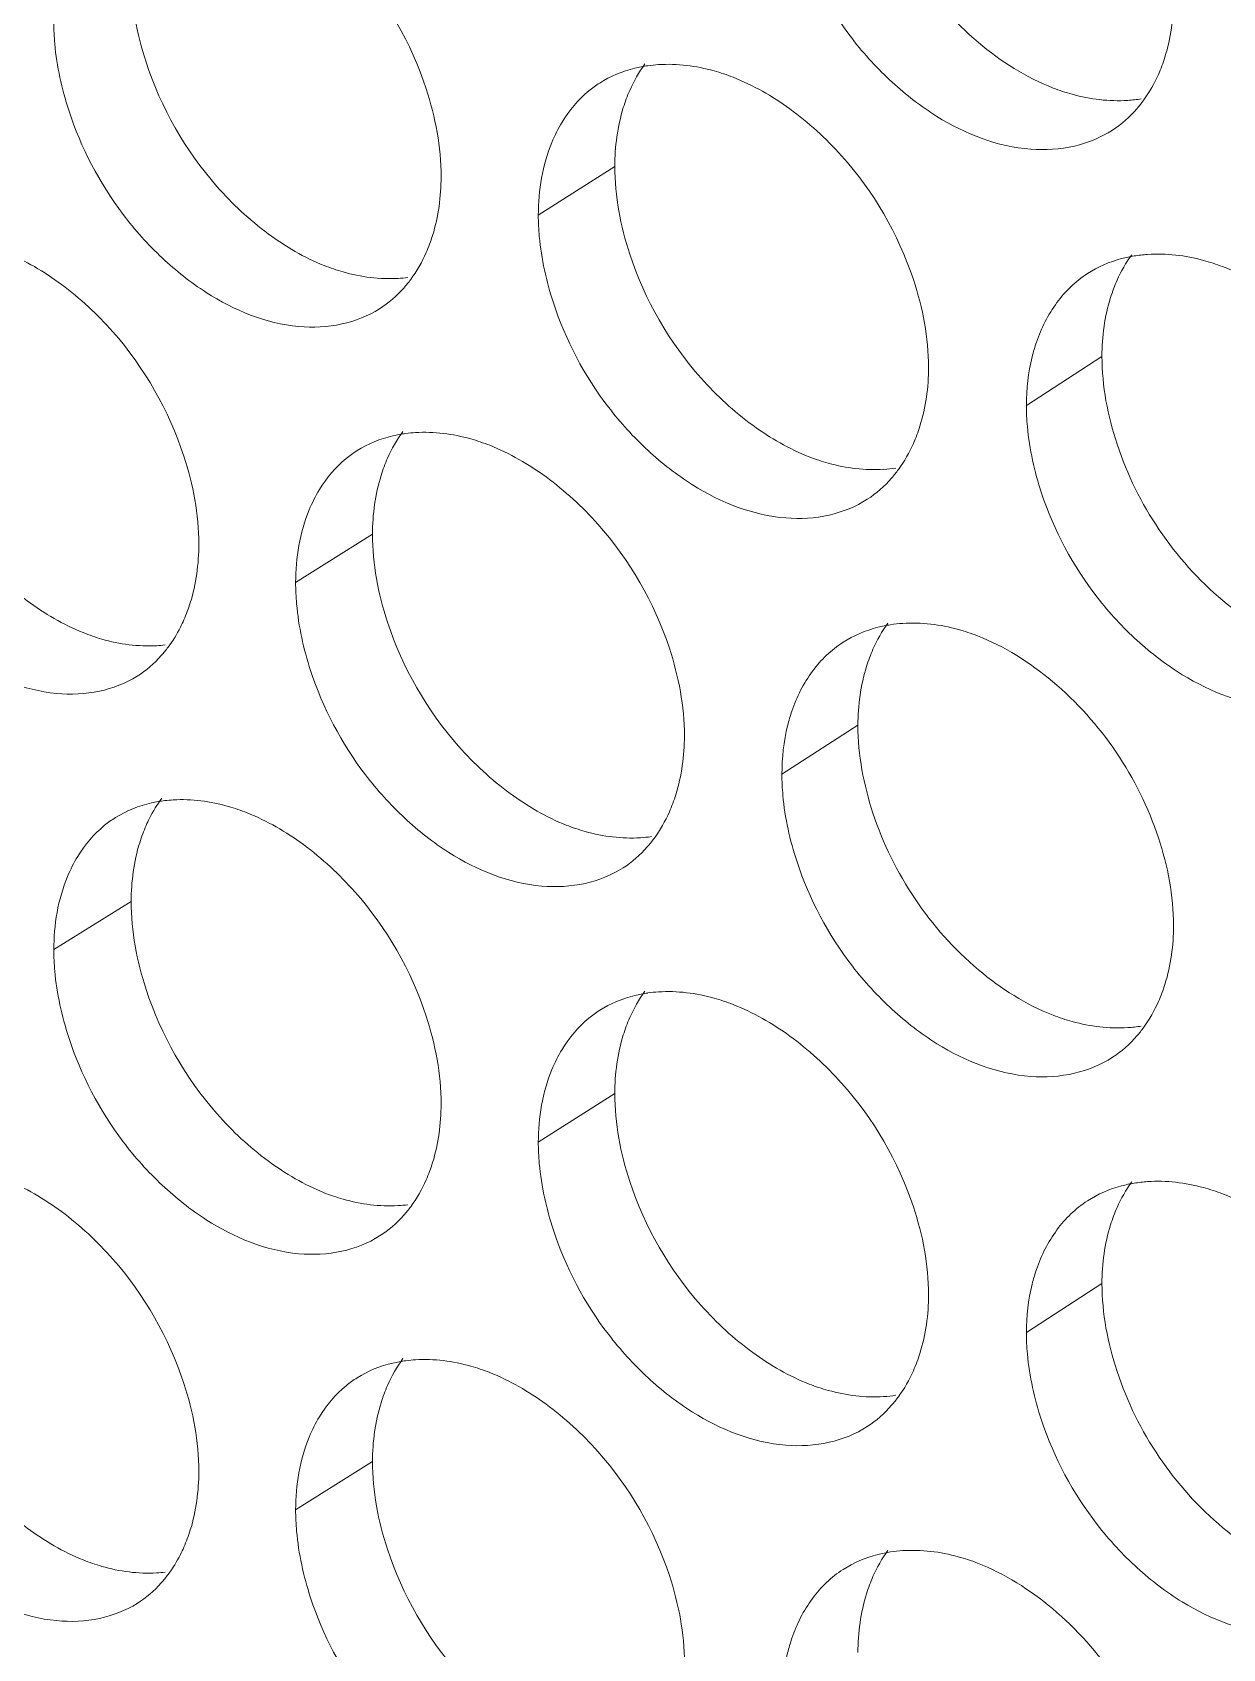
# Model space of a CAD drawing. Header units: millimetres. Extents: x 1177 to 4147, y 93 to 2194.
# Drawn here: x 2627.67 to 2637.78, y 818.83 to 832.56 of the extents above; entities that cross this region are included whole.
import ezdxf

# ---------------------------------------------------------------- set-up
doc = ezdxf.new("R2010")
doc.units = ezdxf.units.MM
doc.header["$LTSCALE"] = 0.1
doc.layers.get('0').update_dxf_attribs({"lineweight": 13})
doc.layers.add('标注', color=251, linetype='Continuous', lineweight=9)

# ---------------------------------------------------------------- blocks, each defined once
blk = doc.blocks.new('02')
at = {"layer": '标注'}
for p, q in [((4530.01, 779.013), (4529.082, 778.423)), ((4535.921, 776.708), (4535.004, 776.114)), ((4527.071, 774.55), (4526.138, 773.963)), ((4532.96, 772.232), (4532.038, 771.64)), ((4524.143, 770.095), (4523.204, 769.51)), ((4524.143, 770.095), (4523.204, 769.51)), ((4530.01, 767.763), (4529.082, 767.173)), ((4530.01, 767.763), (4529.082, 767.173)), ((4535.921, 765.458), (4535.004, 764.864)), ((4535.921, 765.458), (4535.004, 764.864)), ((4527.071, 763.3), (4526.138, 762.713))]:
    blk.add_line(p, q, dxfattribs=at)
for centre, radius, start, end in [((4530.65, 778.54), 1.711, 93.6161, 98.0527), ((4536.12, 781.524), 1.714, 273.8238, 279.3262), ((4536.59, 776.222), 1.727, 93.8472, 99.2713), ((4527.279, 779.34), 1.689, 273.4759, 277.4824), ((4527.696, 774.084), 1.703, 93.4995, 97.4403), ((4533.162, 777.039), 1.705, 273.7086, 278.7138), ((4533.615, 771.753), 1.719, 93.732, 98.663), ((4524.353, 774.876), 1.681, 273.3584, 276.8634), ((4524.753, 769.635), 1.695, 93.382, 96.8256), ((4524.753, 769.635), 1.695, 93.382, 96.8256), ((4530.215, 772.561), 1.697, 273.5926, 278.0992), ((4530.65, 767.29), 1.711, 93.6161, 98.0527), ((4530.65, 767.29), 1.711, 93.6161, 98.0527), ((4536.12, 770.274), 1.714, 273.8238, 279.3262), ((4536.59, 764.972), 1.727, 93.8472, 99.2713), ((4536.59, 764.972), 1.727, 93.8472, 99.2713), ((4527.279, 768.09), 1.689, 273.4759, 277.4824), ((4527.279, 768.09), 1.689, 273.4759, 277.4824), ((4527.696, 762.834), 1.703, 93.4995, 97.4403), ((4533.162, 765.789), 1.705, 273.7086, 278.7138), ((4533.162, 765.789), 1.705, 273.7086, 278.7138), ((4533.615, 760.503), 1.719, 93.732, 98.663), ((4524.353, 763.626), 1.681, 273.3584, 276.8634)]:
    blk.add_arc(centre, radius, start, end, dxfattribs=at)
for points, knots in [([(4532.96, 783.482), (4532.96, 783.122), (4533.104, 782.374), (4533.608, 781.348), (4534.364, 780.498), (4534.999, 780.092), (4535.328, 779.964)], [0, 0, 0, 0, 0.242567, 0.503029, 0.761892, 1, 1, 1, 1]), ([(4527.903, 778.888), (4527.903, 779.249), (4527.725, 780.188), (4527.096, 781.278), (4526.268, 782.045), (4525.793, 782.323), (4525.55, 782.42)], [0, 0, 0, 0, 0.242965, 0.633489, 0.824097, 1, 1, 1, 1]), ([(4532.221, 781.826), (4532.37, 781.372), (4532.714, 780.724), (4533.356, 780.027), (4534.041, 779.493), (4534.827, 779.184), (4535.582, 779.23), (4535.909, 779.363), (4536.049, 779.454)], [0, 0, 0, 0, 0.282632, 0.423473, 0.558313, 0.796079, 0.901055, 1, 1, 1, 1]), ([(4524.143, 781.345), (4524.143, 780.984), (4524.32, 780.046), (4524.944, 778.954), (4525.769, 778.186), (4526.243, 777.907), (4526.485, 777.81)], [0, 0, 0, 0, 0.243267, 0.6339, 0.824316, 1, 1, 1, 1]), ([(4536.606, 780.129), (4536.636, 780.197), (4536.747, 780.493), (4536.79, 780.812), (4536.79, 781.052)], [0, 0, 0, 0, 0.237083, 1, 1, 1, 1]), ([(4523.204, 780.76), (4523.204, 780.673), (4523.221, 780.312), (4523.3, 779.955), (4523.385, 779.694)], [0, 0, 0, 0, 0.239387, 1, 1, 1, 1]), ([(4530.41, 780.234), (4530.357, 780.227), (4530.153, 780.188), (4529.957, 780.107), (4529.827, 780.024)], [0, 0, 0, 0, 0.256503, 1, 1, 1, 1]), ([(4531.446, 780.094), (4531.37, 780.124), (4531.079, 780.222), (4530.767, 780.262), (4530.542, 780.248)], [0, 0, 0, 0, 0.264979, 1, 1, 1, 1]), ([(4529.827, 780.024), (4529.781, 779.995), (4529.602, 779.865), (4529.457, 779.691), (4529.37, 779.548)], [0, 0, 0, 0, 0.246085, 1, 1, 1, 1]), ([(4530.192, 779.935), (4530.162, 779.867), (4530.052, 779.572), (4530.01, 779.253), (4530.01, 779.013)], [0, 0, 0, 0, 0.236699, 1, 1, 1, 1]), ([(4533.817, 776.574), (4533.817, 776.934), (4533.637, 777.873), (4533.002, 778.961), (4532.168, 779.723), (4531.69, 779.999), (4531.446, 780.094)], [0, 0, 0, 0, 0.242644, 0.632801, 0.82359, 1, 1, 1, 1]), ([(4535.328, 779.964), (4535.404, 779.935), (4535.696, 779.838), (4536.009, 779.799), (4536.234, 779.814)], [0, 0, 0, 0, 0.264601, 1, 1, 1, 1]), ([(4536.049, 779.454), (4536.159, 779.526), (4536.293, 779.644), (4536.402, 779.782), (4536.428, 779.819)], [0, 0, 0, 0, 0.74529, 1, 1, 1, 1]), ([(4523.385, 779.694), (4523.532, 779.241), (4523.869, 778.595), (4524.5, 777.895), (4525.173, 777.357), (4525.946, 777.037), (4526.693, 777.071), (4527.017, 777.198), (4527.156, 777.286)], [0, 0, 0, 0, 0.283814, 0.425007, 0.559995, 0.797345, 0.901745, 1, 1, 1, 1]), ([(4529.37, 779.548), (4529.323, 779.471), (4529.148, 779.121), (4529.082, 778.722), (4529.082, 778.423)], [0, 0, 0, 0, 0.23391, 1, 1, 1, 1]), ([(4530.01, 779.013), (4530.01, 778.652), (4530.189, 777.714), (4530.818, 776.624), (4531.649, 775.861), (4532.126, 775.584), (4532.37, 775.489)], [0, 0, 0, 0, 0.242946, 0.633213, 0.82381, 1, 1, 1, 1]), ([(4527.721, 777.967), (4527.752, 778.035), (4527.861, 778.33), (4527.903, 778.648), (4527.903, 778.888)], [0, 0, 0, 0, 0.236641, 1, 1, 1, 1]), ([(4529.082, 778.423), (4529.082, 778.337), (4529.1, 777.976), (4529.179, 777.619), (4529.265, 777.358)], [0, 0, 0, 0, 0.239466, 1, 1, 1, 1]), ([(4524.963, 774.431), (4524.963, 774.791), (4524.785, 775.73), (4524.159, 776.822), (4523.334, 777.591), (4522.86, 777.871), (4522.619, 777.968)], [0, 0, 0, 0, 0.243126, 0.633835, 0.824352, 1, 1, 1, 1]), ([(4537.385, 777.797), (4537.309, 777.826), (4537.016, 777.923), (4536.701, 777.961), (4536.474, 777.946)], [0, 0, 0, 0, 0.264681, 1, 1, 1, 1]), ([(4526.485, 777.81), (4526.56, 777.781), (4526.848, 777.682), (4527.158, 777.641), (4527.381, 777.654)], [0, 0, 0, 0, 0.265051, 1, 1, 1, 1]), ([(4536.312, 777.927), (4536.261, 777.919), (4536.062, 777.876), (4535.871, 777.794), (4535.744, 777.712)], [0, 0, 0, 0, 0.256076, 1, 1, 1, 1]), ([(4539.773, 774.287), (4539.773, 774.647), (4539.628, 775.395), (4539.118, 776.419), (4538.355, 777.266), (4537.717, 777.67), (4537.385, 777.797)], [0, 0, 0, 0, 0.242103, 0.502254, 0.761298, 1, 1, 1, 1]), ([(4527.156, 777.286), (4527.265, 777.355), (4527.399, 777.47), (4527.507, 777.605), (4527.534, 777.641)], [0, 0, 0, 0, 0.745148, 1, 1, 1, 1]), ([(4535.744, 777.712), (4535.602, 777.62), (4535.344, 777.37), (4535.185, 777.051), (4535.126, 776.881)], [0, 0, 0, 0, 0.484433, 1, 1, 1, 1]), ([(4536.105, 777.632), (4536.074, 777.563), (4535.964, 777.268), (4535.921, 776.949), (4535.921, 776.708)], [0, 0, 0, 0, 0.236993, 1, 1, 1, 1]), ([(4529.265, 777.358), (4529.413, 776.905), (4529.755, 776.258), (4530.393, 775.559), (4531.074, 775.024), (4531.856, 774.711), (4532.608, 774.753), (4532.934, 774.884), (4533.074, 774.974)], [0, 0, 0, 0, 0.283024, 0.423982, 0.55887, 0.796498, 0.901283, 1, 1, 1, 1]), ([(4521.226, 776.896), (4521.226, 776.536), (4521.402, 775.597), (4522.024, 774.504), (4522.845, 773.733), (4523.318, 773.453), (4523.559, 773.356)], [0, 0, 0, 0, 0.243429, 0.634245, 0.824571, 1, 1, 1, 1]), ([(4535.126, 776.881), (4535.106, 776.822), (4535.033, 776.573), (4535.004, 776.312), (4535.004, 776.114)], [0, 0, 0, 0, 0.239208, 1, 1, 1, 1]), ([(4535.921, 776.708), (4535.921, 776.348), (4536.065, 775.6), (4536.572, 774.575), (4537.331, 773.727), (4537.967, 773.323), (4538.298, 773.196)], [0, 0, 0, 0, 0.242407, 0.502714, 0.761597, 1, 1, 1, 1]), ([(4533.633, 775.651), (4533.664, 775.72), (4533.774, 776.015), (4533.817, 776.334), (4533.817, 776.574)], [0, 0, 0, 0, 0.236936, 1, 1, 1, 1]), ([(4535.004, 776.114), (4535.004, 776.028), (4535.022, 775.667), (4535.102, 775.311), (4535.188, 775.05)], [0, 0, 0, 0, 0.239546, 1, 1, 1, 1]), ([(4527.475, 775.773), (4527.422, 775.766), (4527.215, 775.729), (4527.016, 775.648), (4526.884, 775.565)], [0, 0, 0, 0, 0.256726, 1, 1, 1, 1]), ([(4528.493, 775.629), (4528.417, 775.659), (4528.127, 775.757), (4527.816, 775.798), (4527.592, 775.784)], [0, 0, 0, 0, 0.265131, 1, 1, 1, 1]), ([(4530.855, 772.103), (4530.855, 772.463), (4530.675, 773.402), (4530.044, 774.491), (4529.212, 775.255), (4528.736, 775.533), (4528.493, 775.629)], [0, 0, 0, 0, 0.242804, 0.633144, 0.823843, 1, 1, 1, 1]), ([(4526.884, 775.565), (4526.838, 775.536), (4526.659, 775.407), (4526.513, 775.233), (4526.427, 775.091)], [0, 0, 0, 0, 0.246012, 1, 1, 1, 1]), ([(4527.253, 775.473), (4527.223, 775.404), (4527.113, 775.109), (4527.071, 774.79), (4527.071, 774.55)], [0, 0, 0, 0, 0.236551, 1, 1, 1, 1]), ([(4532.37, 775.489), (4532.445, 775.46), (4532.736, 775.362), (4533.048, 775.323), (4533.272, 775.338)], [0, 0, 0, 0, 0.264749, 1, 1, 1, 1]), ([(4520.461, 775.247), (4520.608, 774.795), (4520.943, 774.149), (4521.57, 773.447), (4522.239, 772.908), (4523.008, 772.586), (4523.752, 772.616), (4524.075, 772.741), (4524.214, 772.827)], [0, 0, 0, 0, 0.284212, 0.425524, 0.560563, 0.797774, 0.901979, 1, 1, 1, 1]), ([(4533.074, 774.974), (4533.184, 775.045), (4533.317, 775.163), (4533.426, 775.3), (4533.452, 775.336)], [0, 0, 0, 0, 0.745243, 1, 1, 1, 1]), ([(4526.427, 775.091), (4526.379, 775.013), (4526.203, 774.663), (4526.138, 774.263), (4526.138, 773.963)], [0, 0, 0, 0, 0.233654, 1, 1, 1, 1]), ([(4535.188, 775.05), (4535.338, 774.596), (4535.684, 773.948), (4536.329, 773.252), (4537.019, 772.72), (4537.809, 772.413), (4538.567, 772.463), (4538.895, 772.599), (4539.035, 772.691)], [0, 0, 0, 0, 0.282242, 0.422968, 0.557759, 0.795664, 0.900828, 1, 1, 1, 1]), ([(4524.782, 773.51), (4524.812, 773.578), (4524.921, 773.873), (4524.963, 774.191), (4524.963, 774.431)], [0, 0, 0, 0, 0.236494, 1, 1, 1, 1]), ([(4527.071, 774.55), (4527.071, 774.19), (4527.249, 773.252), (4527.876, 772.16), (4528.704, 771.395), (4529.179, 771.117), (4529.422, 771.021)], [0, 0, 0, 0, 0.243106, 0.633556, 0.824063, 1, 1, 1, 1]), ([(4526.138, 773.963), (4526.138, 773.877), (4526.155, 773.516), (4526.234, 773.159), (4526.319, 772.897)], [0, 0, 0, 0, 0.239426, 1, 1, 1, 1]), ([(4524.591, 773.179), (4524.647, 773.255), (4524.714, 773.364), (4524.769, 773.48), (4524.782, 773.51)], [0, 0, 0, 0, 0.744156, 1, 1, 1, 1]), ([(4533.356, 773.452), (4533.304, 773.444), (4533.102, 773.404), (4532.909, 773.322), (4532.78, 773.24)], [0, 0, 0, 0, 0.256287, 1, 1, 1, 1]), ([(4534.41, 773.317), (4534.334, 773.347), (4534.042, 773.444), (4533.729, 773.483), (4533.503, 773.468)], [0, 0, 0, 0, 0.264829, 1, 1, 1, 1]), ([(4523.559, 773.356), (4523.633, 773.326), (4523.92, 773.227), (4524.229, 773.185), (4524.452, 773.198)], [0, 0, 0, 0, 0.265204, 1, 1, 1, 1]), ([(4536.79, 769.802), (4536.79, 770.162), (4536.645, 770.91), (4536.137, 771.935), (4535.377, 772.783), (4534.741, 773.189), (4534.41, 773.317)], [0, 0, 0, 0, 0.242263, 0.502569, 0.761592, 1, 1, 1, 1]), ([(4524.214, 772.827), (4524.323, 772.895), (4524.456, 773.01), (4524.565, 773.144), (4524.591, 773.179)], [0, 0, 0, 0, 0.745099, 1, 1, 1, 1]), ([(4532.78, 773.24), (4532.637, 773.148), (4532.377, 772.897), (4532.218, 772.577), (4532.159, 772.405)], [0, 0, 0, 0, 0.484049, 1, 1, 1, 1]), ([(4533.143, 773.155), (4533.113, 773.087), (4533.003, 772.791), (4532.96, 772.472), (4532.96, 772.232)], [0, 0, 0, 0, 0.236846, 1, 1, 1, 1]), ([(4526.319, 772.897), (4526.467, 772.445), (4526.807, 771.798), (4527.441, 771.099), (4528.118, 770.562), (4528.895, 770.246), (4529.645, 770.284), (4529.97, 770.413), (4530.11, 770.502)], [0, 0, 0, 0, 0.283418, 0.424493, 0.559431, 0.79692, 0.901513, 1, 1, 1, 1]), ([(4532.159, 772.405), (4532.139, 772.347), (4532.066, 772.098), (4532.038, 771.837), (4532.038, 771.64)], [0, 0, 0, 0, 0.239111, 1, 1, 1, 1]), ([(4530.672, 771.181), (4530.702, 771.249), (4530.812, 771.544), (4530.855, 771.863), (4530.855, 772.103)], [0, 0, 0, 0, 0.236789, 1, 1, 1, 1]), ([(4532.96, 772.232), (4532.96, 771.872), (4533.104, 771.124), (4533.608, 770.098), (4534.364, 769.248), (4534.999, 768.842), (4535.328, 768.714)], [0, 0, 0, 0, 0.242567, 0.503029, 0.761892, 1, 1, 1, 1]), ([(4532.038, 771.64), (4532.038, 771.554), (4532.055, 771.193), (4532.135, 770.836), (4532.221, 770.576)], [0, 0, 0, 0, 0.239506, 1, 1, 1, 1]), ([(4524.551, 771.318), (4524.497, 771.312), (4524.288, 771.276), (4524.086, 771.197), (4523.953, 771.113)], [0, 0, 0, 0, 0.256955, 1, 1, 1, 1]), ([(4524.551, 771.318), (4524.497, 771.312), (4524.288, 771.276), (4524.086, 771.197), (4523.953, 771.113)], [0, 0, 0, 0, 0.256955, 1, 1, 1, 1]), ([(4524.514, 771.347), (4524.458, 771.271), (4524.391, 771.162), (4524.337, 771.046), (4524.324, 771.017)], [0, 0, 0, 0, 0.744132, 1, 1, 1, 1]), ([(4524.514, 771.347), (4524.458, 771.271), (4524.391, 771.162), (4524.337, 771.046), (4524.324, 771.017)], [0, 0, 0, 0, 0.744132, 1, 1, 1, 1]), ([(4525.55, 771.17), (4525.475, 771.2), (4525.187, 771.299), (4524.876, 771.341), (4524.653, 771.327)], [0, 0, 0, 0, 0.265285, 1, 1, 1, 1]), ([(4525.55, 771.17), (4525.475, 771.2), (4525.187, 771.299), (4524.876, 771.341), (4524.653, 771.327)], [0, 0, 0, 0, 0.265285, 1, 1, 1, 1]), ([(4523.953, 771.113), (4523.907, 771.084), (4523.727, 770.956), (4523.581, 770.783), (4523.494, 770.641)], [0, 0, 0, 0, 0.245938, 1, 1, 1, 1]), ([(4523.953, 771.113), (4523.907, 771.084), (4523.727, 770.956), (4523.581, 770.783), (4523.494, 770.641)], [0, 0, 0, 0, 0.245938, 1, 1, 1, 1]), ([(4527.903, 767.638), (4527.903, 767.999), (4527.725, 768.938), (4527.096, 770.028), (4526.268, 770.795), (4525.793, 771.073), (4525.55, 771.17)], [0, 0, 0, 0, 0.242965, 0.633489, 0.824097, 1, 1, 1, 1]), ([(4527.903, 767.638), (4527.903, 767.999), (4527.725, 768.938), (4527.096, 770.028), (4526.268, 770.795), (4525.793, 771.073), (4525.55, 771.17)], [0, 0, 0, 0, 0.242965, 0.633489, 0.824097, 1, 1, 1, 1]), ([(4524.324, 771.017), (4524.294, 770.949), (4524.185, 770.653), (4524.143, 770.335), (4524.143, 770.095)], [0, 0, 0, 0, 0.236404, 1, 1, 1, 1]), ([(4524.324, 771.017), (4524.294, 770.949), (4524.185, 770.653), (4524.143, 770.335), (4524.143, 770.095)], [0, 0, 0, 0, 0.236404, 1, 1, 1, 1]), ([(4529.422, 771.021), (4529.497, 770.992), (4529.786, 770.893), (4530.097, 770.853), (4530.321, 770.868)], [0, 0, 0, 0, 0.264899, 1, 1, 1, 1]), ([(4530.11, 770.502), (4530.219, 770.571), (4530.353, 770.688), (4530.461, 770.824), (4530.488, 770.86)], [0, 0, 0, 0, 0.745196, 1, 1, 1, 1]), ([(4523.494, 770.641), (4523.447, 770.563), (4523.27, 770.212), (4523.204, 769.81), (4523.204, 769.51)], [0, 0, 0, 0, 0.233396, 1, 1, 1, 1]), ([(4523.494, 770.641), (4523.447, 770.563), (4523.27, 770.212), (4523.204, 769.81), (4523.204, 769.51)], [0, 0, 0, 0, 0.233396, 1, 1, 1, 1]), ([(4532.221, 770.576), (4532.37, 770.122), (4532.714, 769.474), (4533.356, 768.777), (4534.041, 768.243), (4534.827, 767.934), (4535.582, 767.98), (4535.909, 768.113), (4536.049, 768.204)], [0, 0, 0, 0, 0.282632, 0.423473, 0.558313, 0.796079, 0.901055, 1, 1, 1, 1]), ([(4524.143, 770.095), (4524.143, 769.734), (4524.32, 768.796), (4524.944, 767.704), (4525.769, 766.936), (4526.243, 766.657), (4526.485, 766.56)], [0, 0, 0, 0, 0.243267, 0.6339, 0.824316, 1, 1, 1, 1]), ([(4524.143, 770.095), (4524.143, 769.734), (4524.32, 768.796), (4524.944, 767.704), (4525.769, 766.936), (4526.243, 766.657), (4526.485, 766.56)], [0, 0, 0, 0, 0.243267, 0.6339, 0.824316, 1, 1, 1, 1]), ([(4536.606, 768.879), (4536.636, 768.947), (4536.747, 769.243), (4536.79, 769.562), (4536.79, 769.802)], [0, 0, 0, 0, 0.237083, 1, 1, 1, 1]), ([(4523.204, 769.51), (4523.204, 769.423), (4523.221, 769.062), (4523.3, 768.705), (4523.385, 768.444)], [0, 0, 0, 0, 0.239387, 1, 1, 1, 1]), ([(4523.204, 769.51), (4523.204, 769.423), (4523.221, 769.062), (4523.3, 768.705), (4523.385, 768.444)], [0, 0, 0, 0, 0.239387, 1, 1, 1, 1]), ([(4530.41, 768.984), (4530.357, 768.977), (4530.153, 768.938), (4529.957, 768.857), (4529.827, 768.774)], [0, 0, 0, 0, 0.256503, 1, 1, 1, 1]), ([(4530.41, 768.984), (4530.357, 768.977), (4530.153, 768.938), (4529.957, 768.857), (4529.827, 768.774)], [0, 0, 0, 0, 0.256503, 1, 1, 1, 1]), ([(4531.446, 768.844), (4531.37, 768.874), (4531.079, 768.972), (4530.767, 769.012), (4530.542, 768.998)], [0, 0, 0, 0, 0.264979, 1, 1, 1, 1]), ([(4531.446, 768.844), (4531.37, 768.874), (4531.079, 768.972), (4530.767, 769.012), (4530.542, 768.998)], [0, 0, 0, 0, 0.264979, 1, 1, 1, 1]), ([(4529.827, 768.774), (4529.781, 768.745), (4529.602, 768.615), (4529.457, 768.441), (4529.37, 768.298)], [0, 0, 0, 0, 0.246085, 1, 1, 1, 1]), ([(4529.827, 768.774), (4529.781, 768.745), (4529.602, 768.615), (4529.457, 768.441), (4529.37, 768.298)], [0, 0, 0, 0, 0.246085, 1, 1, 1, 1]), ([(4533.817, 765.324), (4533.817, 765.684), (4533.637, 766.623), (4533.002, 767.711), (4532.168, 768.473), (4531.69, 768.749), (4531.446, 768.844)], [0, 0, 0, 0, 0.242644, 0.632801, 0.82359, 1, 1, 1, 1]), ([(4533.817, 765.324), (4533.817, 765.684), (4533.637, 766.623), (4533.002, 767.711), (4532.168, 768.473), (4531.69, 768.749), (4531.446, 768.844)], [0, 0, 0, 0, 0.242644, 0.632801, 0.82359, 1, 1, 1, 1]), ([(4530.192, 768.685), (4530.162, 768.617), (4530.052, 768.322), (4530.01, 768.003), (4530.01, 767.763)], [0, 0, 0, 0, 0.236699, 1, 1, 1, 1]), ([(4530.192, 768.685), (4530.162, 768.617), (4530.052, 768.322), (4530.01, 768.003), (4530.01, 767.763)], [0, 0, 0, 0, 0.236699, 1, 1, 1, 1]), ([(4535.328, 768.714), (4535.404, 768.685), (4535.696, 768.588), (4536.009, 768.549), (4536.234, 768.564)], [0, 0, 0, 0, 0.264601, 1, 1, 1, 1]), ([(4536.049, 768.204), (4536.159, 768.276), (4536.293, 768.394), (4536.402, 768.532), (4536.428, 768.569)], [0, 0, 0, 0, 0.74529, 1, 1, 1, 1]), ([(4523.385, 768.444), (4523.532, 767.991), (4523.869, 767.345), (4524.5, 766.645), (4525.173, 766.107), (4525.946, 765.787), (4526.693, 765.821), (4527.017, 765.948), (4527.156, 766.036)], [0, 0, 0, 0, 0.283814, 0.425007, 0.559995, 0.797345, 0.901745, 1, 1, 1, 1]), ([(4523.385, 768.444), (4523.532, 767.991), (4523.869, 767.345), (4524.5, 766.645), (4525.173, 766.107), (4525.946, 765.787), (4526.693, 765.821), (4527.017, 765.948), (4527.156, 766.036)], [0, 0, 0, 0, 0.283814, 0.425007, 0.559995, 0.797345, 0.901745, 1, 1, 1, 1]), ([(4529.37, 768.298), (4529.323, 768.221), (4529.148, 767.871), (4529.082, 767.472), (4529.082, 767.173)], [0, 0, 0, 0, 0.23391, 1, 1, 1, 1]), ([(4529.37, 768.298), (4529.323, 768.221), (4529.148, 767.871), (4529.082, 767.472), (4529.082, 767.173)], [0, 0, 0, 0, 0.23391, 1, 1, 1, 1]), ([(4527.721, 766.717), (4527.752, 766.785), (4527.861, 767.08), (4527.903, 767.398), (4527.903, 767.638)], [0, 0, 0, 0, 0.236641, 1, 1, 1, 1]), ([(4527.721, 766.717), (4527.752, 766.785), (4527.861, 767.08), (4527.903, 767.398), (4527.903, 767.638)], [0, 0, 0, 0, 0.236641, 1, 1, 1, 1]), ([(4530.01, 767.763), (4530.01, 767.402), (4530.189, 766.464), (4530.818, 765.374), (4531.649, 764.611), (4532.126, 764.334), (4532.37, 764.239)], [0, 0, 0, 0, 0.242946, 0.633213, 0.82381, 1, 1, 1, 1]), ([(4530.01, 767.763), (4530.01, 767.402), (4530.189, 766.464), (4530.818, 765.374), (4531.649, 764.611), (4532.126, 764.334), (4532.37, 764.239)], [0, 0, 0, 0, 0.242946, 0.633213, 0.82381, 1, 1, 1, 1]), ([(4529.082, 767.173), (4529.082, 767.087), (4529.1, 766.726), (4529.179, 766.369), (4529.265, 766.108)], [0, 0, 0, 0, 0.239466, 1, 1, 1, 1]), ([(4529.082, 767.173), (4529.082, 767.087), (4529.1, 766.726), (4529.179, 766.369), (4529.265, 766.108)], [0, 0, 0, 0, 0.239466, 1, 1, 1, 1]), ([(4524.963, 763.181), (4524.963, 763.541), (4524.785, 764.48), (4524.159, 765.572), (4523.334, 766.341), (4522.86, 766.621), (4522.619, 766.718)], [0, 0, 0, 0, 0.243126, 0.633835, 0.824352, 1, 1, 1, 1]), ([(4536.312, 766.677), (4536.261, 766.669), (4536.062, 766.626), (4535.871, 766.544), (4535.744, 766.462)], [0, 0, 0, 0, 0.256076, 1, 1, 1, 1]), ([(4536.312, 766.677), (4536.261, 766.669), (4536.062, 766.626), (4535.871, 766.544), (4535.744, 766.462)], [0, 0, 0, 0, 0.256076, 1, 1, 1, 1]), ([(4537.385, 766.547), (4537.309, 766.576), (4537.016, 766.673), (4536.701, 766.711), (4536.474, 766.696)], [0, 0, 0, 0, 0.264681, 1, 1, 1, 1]), ([(4537.385, 766.547), (4537.309, 766.576), (4537.016, 766.673), (4536.701, 766.711), (4536.474, 766.696)], [0, 0, 0, 0, 0.264681, 1, 1, 1, 1]), ([(4526.485, 766.56), (4526.56, 766.531), (4526.848, 766.432), (4527.158, 766.391), (4527.381, 766.404)], [0, 0, 0, 0, 0.265051, 1, 1, 1, 1]), ([(4526.485, 766.56), (4526.56, 766.531), (4526.848, 766.432), (4527.158, 766.391), (4527.381, 766.404)], [0, 0, 0, 0, 0.265051, 1, 1, 1, 1]), ([(4527.156, 766.036), (4527.265, 766.105), (4527.399, 766.22), (4527.507, 766.355), (4527.534, 766.391)], [0, 0, 0, 0, 0.745148, 1, 1, 1, 1]), ([(4527.156, 766.036), (4527.265, 766.105), (4527.399, 766.22), (4527.507, 766.355), (4527.534, 766.391)], [0, 0, 0, 0, 0.745148, 1, 1, 1, 1]), ([(4535.744, 766.462), (4535.602, 766.37), (4535.344, 766.12), (4535.185, 765.801), (4535.126, 765.631)], [0, 0, 0, 0, 0.484433, 1, 1, 1, 1]), ([(4535.744, 766.462), (4535.602, 766.37), (4535.344, 766.12), (4535.185, 765.801), (4535.126, 765.631)], [0, 0, 0, 0, 0.484433, 1, 1, 1, 1]), ([(4539.773, 763.037), (4539.773, 763.397), (4539.628, 764.145), (4539.118, 765.169), (4538.355, 766.016), (4537.717, 766.42), (4537.385, 766.547)], [0, 0, 0, 0, 0.242103, 0.502254, 0.761298, 1, 1, 1, 1]), ([(4539.773, 763.037), (4539.773, 763.397), (4539.628, 764.145), (4539.118, 765.169), (4538.355, 766.016), (4537.717, 766.42), (4537.385, 766.547)], [0, 0, 0, 0, 0.242103, 0.502254, 0.761298, 1, 1, 1, 1]), ([(4536.105, 766.382), (4536.074, 766.313), (4535.964, 766.018), (4535.921, 765.699), (4535.921, 765.458)], [0, 0, 0, 0, 0.236993, 1, 1, 1, 1]), ([(4536.105, 766.382), (4536.074, 766.313), (4535.964, 766.018), (4535.921, 765.699), (4535.921, 765.458)], [0, 0, 0, 0, 0.236993, 1, 1, 1, 1]), ([(4529.265, 766.108), (4529.413, 765.655), (4529.755, 765.008), (4530.393, 764.309), (4531.074, 763.774), (4531.856, 763.461), (4532.608, 763.503), (4532.934, 763.634), (4533.074, 763.724)], [0, 0, 0, 0, 0.283024, 0.423982, 0.55887, 0.796498, 0.901283, 1, 1, 1, 1]), ([(4529.265, 766.108), (4529.413, 765.655), (4529.755, 765.008), (4530.393, 764.309), (4531.074, 763.774), (4531.856, 763.461), (4532.608, 763.503), (4532.934, 763.634), (4533.074, 763.724)], [0, 0, 0, 0, 0.283024, 0.423982, 0.55887, 0.796498, 0.901283, 1, 1, 1, 1]), ([(4521.226, 765.646), (4521.226, 765.286), (4521.402, 764.347), (4522.024, 763.254), (4522.845, 762.483), (4523.318, 762.203), (4523.559, 762.106)], [0, 0, 0, 0, 0.243429, 0.634245, 0.824571, 1, 1, 1, 1]), ([(4535.126, 765.631), (4535.106, 765.572), (4535.033, 765.323), (4535.004, 765.062), (4535.004, 764.864)], [0, 0, 0, 0, 0.239208, 1, 1, 1, 1]), ([(4535.126, 765.631), (4535.106, 765.572), (4535.033, 765.323), (4535.004, 765.062), (4535.004, 764.864)], [0, 0, 0, 0, 0.239208, 1, 1, 1, 1]), ([(4535.921, 765.458), (4535.921, 765.098), (4536.065, 764.35), (4536.572, 763.325), (4537.331, 762.477), (4537.967, 762.073), (4538.298, 761.946)], [0, 0, 0, 0, 0.242407, 0.502714, 0.761597, 1, 1, 1, 1]), ([(4535.921, 765.458), (4535.921, 765.098), (4536.065, 764.35), (4536.572, 763.325), (4537.331, 762.477), (4537.967, 762.073), (4538.298, 761.946)], [0, 0, 0, 0, 0.242407, 0.502714, 0.761597, 1, 1, 1, 1]), ([(4533.633, 764.401), (4533.664, 764.47), (4533.774, 764.765), (4533.817, 765.084), (4533.817, 765.324)], [0, 0, 0, 0, 0.236936, 1, 1, 1, 1]), ([(4533.633, 764.401), (4533.664, 764.47), (4533.774, 764.765), (4533.817, 765.084), (4533.817, 765.324)], [0, 0, 0, 0, 0.236936, 1, 1, 1, 1]), ([(4535.004, 764.864), (4535.004, 764.778), (4535.022, 764.417), (4535.102, 764.061), (4535.188, 763.8)], [0, 0, 0, 0, 0.239546, 1, 1, 1, 1]), ([(4535.004, 764.864), (4535.004, 764.778), (4535.022, 764.417), (4535.102, 764.061), (4535.188, 763.8)], [0, 0, 0, 0, 0.239546, 1, 1, 1, 1]), ([(4527.475, 764.523), (4527.422, 764.516), (4527.215, 764.479), (4527.016, 764.398), (4526.884, 764.315)], [0, 0, 0, 0, 0.256726, 1, 1, 1, 1]), ([(4528.493, 764.379), (4528.417, 764.409), (4528.127, 764.507), (4527.816, 764.548), (4527.592, 764.534)], [0, 0, 0, 0, 0.265131, 1, 1, 1, 1]), ([(4526.884, 764.315), (4526.838, 764.286), (4526.659, 764.157), (4526.513, 763.983), (4526.427, 763.841)], [0, 0, 0, 0, 0.246012, 1, 1, 1, 1]), ([(4530.855, 760.853), (4530.855, 761.213), (4530.675, 762.152), (4530.044, 763.241), (4529.212, 764.005), (4528.736, 764.283), (4528.493, 764.379)], [0, 0, 0, 0, 0.242804, 0.633144, 0.823843, 1, 1, 1, 1]), ([(4532.37, 764.239), (4532.445, 764.21), (4532.736, 764.112), (4533.048, 764.073), (4533.272, 764.088)], [0, 0, 0, 0, 0.264749, 1, 1, 1, 1]), ([(4532.37, 764.239), (4532.445, 764.21), (4532.736, 764.112), (4533.048, 764.073), (4533.272, 764.088)], [0, 0, 0, 0, 0.264749, 1, 1, 1, 1]), ([(4527.253, 764.223), (4527.223, 764.154), (4527.113, 763.859), (4527.071, 763.54), (4527.071, 763.3)], [0, 0, 0, 0, 0.236551, 1, 1, 1, 1]), ([(4533.074, 763.724), (4533.184, 763.795), (4533.317, 763.913), (4533.426, 764.05), (4533.452, 764.086)], [0, 0, 0, 0, 0.745243, 1, 1, 1, 1]), ([(4533.074, 763.724), (4533.184, 763.795), (4533.317, 763.913), (4533.426, 764.05), (4533.452, 764.086)], [0, 0, 0, 0, 0.745243, 1, 1, 1, 1]), ([(4520.461, 763.997), (4520.608, 763.545), (4520.943, 762.899), (4521.57, 762.197), (4522.239, 761.658), (4523.008, 761.336), (4523.752, 761.366), (4524.075, 761.491), (4524.214, 761.577)], [0, 0, 0, 0, 0.284212, 0.425524, 0.560563, 0.797774, 0.901979, 1, 1, 1, 1]), ([(4526.427, 763.841), (4526.379, 763.763), (4526.203, 763.413), (4526.138, 763.013), (4526.138, 762.713)], [0, 0, 0, 0, 0.233654, 1, 1, 1, 1]), ([(4535.188, 763.8), (4535.338, 763.346), (4535.684, 762.698), (4536.329, 762.002), (4537.019, 761.47), (4537.809, 761.163), (4538.567, 761.213), (4538.895, 761.349), (4539.035, 761.441)], [0, 0, 0, 0, 0.282242, 0.422968, 0.557759, 0.795664, 0.900828, 1, 1, 1, 1]), ([(4535.188, 763.8), (4535.338, 763.346), (4535.684, 762.698), (4536.329, 762.002), (4537.019, 761.47), (4537.809, 761.163), (4538.567, 761.213), (4538.895, 761.349), (4539.035, 761.441)], [0, 0, 0, 0, 0.282242, 0.422968, 0.557759, 0.795664, 0.900828, 1, 1, 1, 1]), ([(4527.071, 763.3), (4527.071, 762.94), (4527.249, 762.002), (4527.876, 760.91), (4528.704, 760.145), (4529.179, 759.867), (4529.422, 759.771)], [0, 0, 0, 0, 0.243106, 0.633556, 0.824063, 1, 1, 1, 1]), ([(4524.782, 762.26), (4524.812, 762.328), (4524.921, 762.623), (4524.963, 762.941), (4524.963, 763.181)], [0, 0, 0, 0, 0.236494, 1, 1, 1, 1]), ([(4526.138, 762.713), (4526.138, 762.627), (4526.155, 762.266), (4526.234, 761.909), (4526.319, 761.647)], [0, 0, 0, 0, 0.239426, 1, 1, 1, 1]), ([(4523.559, 762.106), (4523.633, 762.076), (4523.92, 761.977), (4524.229, 761.935), (4524.452, 761.948)], [0, 0, 0, 0, 0.265204, 1, 1, 1, 1]), ([(4524.591, 761.929), (4524.647, 762.005), (4524.714, 762.114), (4524.769, 762.23), (4524.782, 762.26)], [0, 0, 0, 0, 0.744156, 1, 1, 1, 1]), ([(4533.356, 762.202), (4533.304, 762.194), (4533.102, 762.154), (4532.909, 762.072), (4532.78, 761.99)], [0, 0, 0, 0, 0.256287, 1, 1, 1, 1]), ([(4534.41, 762.067), (4534.334, 762.097), (4534.042, 762.194), (4533.729, 762.233), (4533.503, 762.218)], [0, 0, 0, 0, 0.264829, 1, 1, 1, 1]), ([(4524.214, 761.577), (4524.323, 761.645), (4524.456, 761.76), (4524.565, 761.894), (4524.591, 761.929)], [0, 0, 0, 0, 0.745099, 1, 1, 1, 1]), ([(4532.78, 761.99), (4532.637, 761.898), (4532.377, 761.647), (4532.218, 761.327), (4532.159, 761.155)], [0, 0, 0, 0, 0.484049, 1, 1, 1, 1]), ([(4533.143, 761.905), (4533.113, 761.837), (4533.003, 761.541), (4532.96, 761.222), (4532.96, 760.982)], [0, 0, 0, 0, 0.236846, 1, 1, 1, 1]), ([(4536.79, 758.552), (4536.79, 758.912), (4536.645, 759.66), (4536.137, 760.685), (4535.377, 761.533), (4534.741, 761.939), (4534.41, 762.067)], [0, 0, 0, 0, 0.242263, 0.502569, 0.761592, 1, 1, 1, 1]), ([(4526.319, 761.647), (4526.467, 761.195), (4526.807, 760.548), (4527.441, 759.849), (4528.118, 759.312), (4528.895, 758.996), (4529.645, 759.034), (4529.97, 759.163), (4530.11, 759.252)], [0, 0, 0, 0, 0.283418, 0.424493, 0.559431, 0.79692, 0.901513, 1, 1, 1, 1]), ([(4532.159, 761.155), (4532.139, 761.097), (4532.066, 760.848), (4532.038, 760.587), (4532.038, 760.39)], [0, 0, 0, 0, 0.239111, 1, 1, 1, 1])]:
    blk.add_open_spline(points, degree=3, knots=knots, dxfattribs=at)
for points in [[(4530.376, 780.256), (4530.303, 780.156), (4530.242, 780.048), (4530.192, 779.935)], [(4536.428, 779.819), (4536.498, 779.915), (4536.557, 780.02), (4536.606, 780.129)], [(4527.534, 777.641), (4527.608, 777.742), (4527.671, 777.852), (4527.721, 777.967)], [(4536.282, 777.942), (4536.212, 777.845), (4536.153, 777.74), (4536.105, 777.632)], [(4527.44, 775.798), (4527.365, 775.697), (4527.303, 775.587), (4527.253, 775.473)], [(4533.452, 775.336), (4533.524, 775.434), (4533.584, 775.54), (4533.633, 775.651)], [(4533.324, 773.47), (4533.252, 773.372), (4533.192, 773.266), (4533.143, 773.155)], [(4530.488, 770.86), (4530.561, 770.959), (4530.622, 771.068), (4530.672, 771.181)], [(4530.376, 769.006), (4530.303, 768.906), (4530.242, 768.798), (4530.192, 768.685)], [(4530.376, 769.006), (4530.303, 768.906), (4530.242, 768.798), (4530.192, 768.685)], [(4536.428, 768.569), (4536.498, 768.665), (4536.557, 768.77), (4536.606, 768.879)], [(4527.534, 766.391), (4527.608, 766.492), (4527.671, 766.602), (4527.721, 766.717)], [(4527.534, 766.391), (4527.608, 766.492), (4527.671, 766.602), (4527.721, 766.717)], [(4536.282, 766.692), (4536.212, 766.595), (4536.153, 766.49), (4536.105, 766.382)], [(4536.282, 766.692), (4536.212, 766.595), (4536.153, 766.49), (4536.105, 766.382)], [(4527.44, 764.548), (4527.365, 764.447), (4527.303, 764.337), (4527.253, 764.223)], [(4533.452, 764.086), (4533.524, 764.184), (4533.584, 764.29), (4533.633, 764.401)], [(4533.452, 764.086), (4533.524, 764.184), (4533.584, 764.29), (4533.633, 764.401)], [(4533.324, 762.22), (4533.252, 762.122), (4533.192, 762.016), (4533.143, 761.905)]]:
    blk.add_open_spline(points, degree=3, dxfattribs=at)

msp = doc.modelspace()

# ---------------------------------------------------------------- block references
at = {"xscale": 0.7, "yscale": 0.7, "zscale": 0.7}
msp.add_blockref('02', (-538.391, 286.112), dxfattribs=at)

doc.saveas('drawing.dxf')
